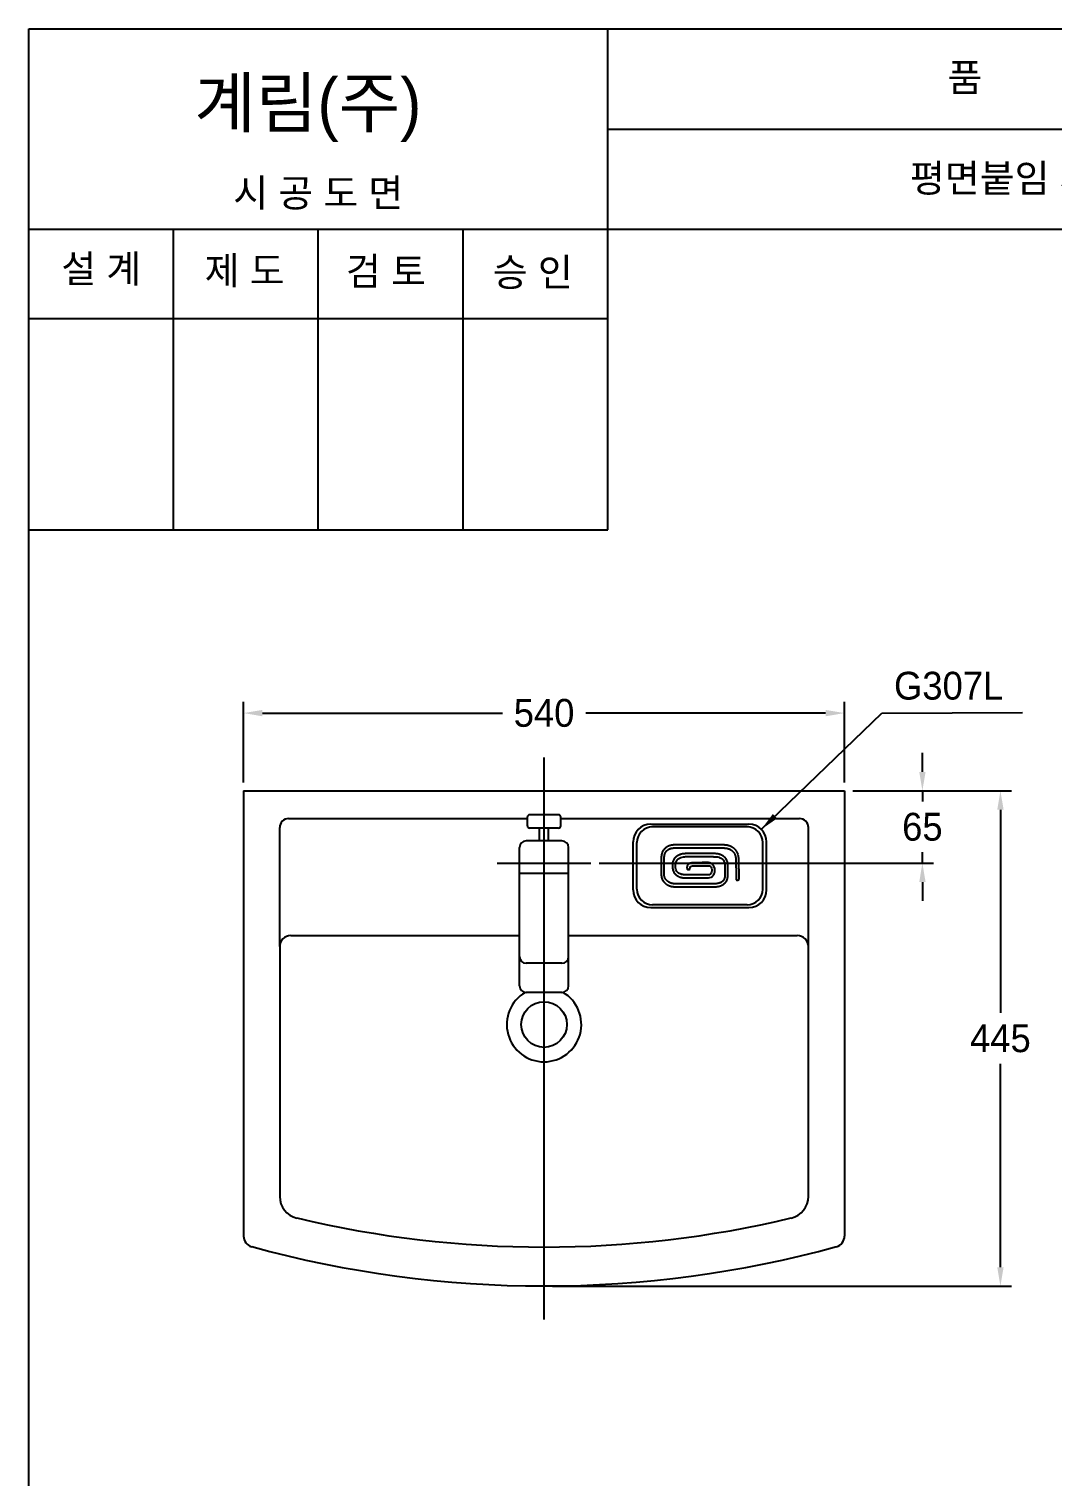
# Model space of a CAD drawing. Header units: millimetres. Extents: x 0 to 1800, y -67 to 2530.
# Drawn here: x 0 to 919, y 1230 to 2530 of the extents above; entities that cross this region are included whole.
import ezdxf
from ezdxf.enums import TextEntityAlignment as Align
from ezdxf.lldxf.tags import DXFTag

# ---------------------------------------------------------------- set-up
doc = ezdxf.new("R2010")
doc.units = ezdxf.units.MM
for name, color, linetype in [('TEXT', 7, 'Continuous'), ('내부선 및 부속', 4, 'Continuous'), ('도각라인', 255, 'Continuous'), ('외형선', 3, 'Continuous'), ('중심선', 1, 'DASHED'), ('치수선', 7, 'Continuous')]:
    doc.layers.add(name, color=color, linetype=linetype)
doc.styles.add('____', font='')
doc.styles.add('타이틀', font='H2GTRM.TTF', dxfattribs={"height": 25})
doc.styles.get('____').set_extended_font_data('굴림')
tags = doc.linetypes.add('DASHDOT', pattern=[70, 31, -13, 13, -13]).pattern_tags.tags
tags[10:11] = [DXFTag(74, 4), DXFTag(75, 0), DXFTag(340, '0'), DXFTag(46, 0.0), DXFTag(50, 0.0), DXFTag(44, 0.0), DXFTag(45, 0.0)]
tags[8:9] = [DXFTag(74, 4), DXFTag(75, 0), DXFTag(340, '0'), DXFTag(46, 0.0), DXFTag(50, 0.0), DXFTag(44, 0.0), DXFTag(45, 0.0)]
tags[6:7] = [DXFTag(74, 4), DXFTag(75, 0), DXFTag(340, '0'), DXFTag(46, 0.0), DXFTag(50, 0.0), DXFTag(44, 0.0), DXFTag(45, 0.0)]
tags[4:5] = [DXFTag(74, 4), DXFTag(75, 0), DXFTag(340, '0'), DXFTag(46, 0.0), DXFTag(50, 0.0), DXFTag(44, 0.0), DXFTag(45, 0.0)]
tags = doc.linetypes.add('DASHED', pattern=[25.72, 12.86, -12.86]).pattern_tags.tags
tags[6:7] = [DXFTag(74, 4), DXFTag(75, 0), DXFTag(340, '0'), DXFTag(46, 0.0), DXFTag(50, 0.0), DXFTag(44, 0.0), DXFTag(45, 0.0)]
tags[4:5] = [DXFTag(74, 4), DXFTag(75, 0), DXFTag(340, '0'), DXFTag(46, 0.0), DXFTag(50, 0.0), DXFTag(44, 0.0), DXFTag(45, 0.0)]
doc.dimstyles.new('MSADIM', dxfattribs={"dimtxt": 33, "dimasz": 17, "dimexe": 10, "dimexo": 7.5, "dimgap": 10, "dimtad": 0, "dimtih": 1, "dimtoh": 1, "dimdec": 0, "dimzin": 1, "dimdsep": 46, "dimtxsty": '____', "dimcen": 11.25, "dimadec": 0, "dimazin": 0, "dimtfac": 1, "dimtdec": 0, "dimtix": 1, "dimtmove": 0, "dimatfit": 3, "dimfxl": 0, "dimtolj": 1, "dimtzin": 1, "dimarcsym": 0})

# ---------------------------------------------------------------- blocks, each defined once
blk = doc.blocks.new('*D10')
at = {"layer": '치수선', "color": 0, "linetype": 'Continuous', "lineweight": -2}
for p, q in [((192.8, 1853.1), (192.8, 1925.4)), ((732.8, 1853.1), (732.8, 1925.4)), ((209.8, 1915.4), (425.4, 1915.4)), ((715.8, 1915.4), (500.2, 1915.4))]:
    blk.add_line(p, q, dxfattribs=at)
at = {"layer": '치수선', "color": 0, "linetype": 'Continuous'}
for points in [[(209.8, 1918.2), (209.8, 1912.5), (192.8, 1915.4)], [(715.8, 1918.2), (715.8, 1912.5), (732.8, 1915.4)]]:
    blk.add_solid(points, dxfattribs=at)
at = {"layer": '치수선', "color": 0, "linetype": 'Continuous', "insert": (462.8, 1915.4), "char_height": 25, "attachment_point": 5, "style": '____'}
blk.add_mtext('\\A1;540', dxfattribs=at)
blk = doc.blocks.new('*D11')
at = {"layer": '치수선', "color": 0, "linetype": 'Continuous', "lineweight": -2}
for p, q in [((802.7, 1862.6), (802.7, 1879.6)), ((740.3, 1845.6), (812.7, 1845.6)), ((802.7, 1845.6), (802.7, 1836)), ((802.7, 1780.6), (802.7, 1790.3)), ((512.3, 1780.6), (812.7, 1780.6)), ((802.7, 1763.6), (802.7, 1746.6))]:
    blk.add_line(p, q, dxfattribs=at)
at = {"layer": '치수선', "color": 0, "linetype": 'Continuous'}
for points in [[(799.9, 1862.6), (805.6, 1862.6), (802.7, 1845.6)], [(799.9, 1763.6), (805.6, 1763.6), (802.7, 1780.6)]]:
    blk.add_solid(points, dxfattribs=at)
at = {"layer": '치수선', "color": 0, "linetype": 'Continuous', "insert": (802.7, 1813.1), "char_height": 25, "attachment_point": 5, "style": '____'}
blk.add_mtext('\\A1;65', dxfattribs=at)
blk = doc.blocks.new('*D12')
at = {"layer": '치수선', "color": 0, "linetype": 'Continuous', "lineweight": -2}
for p, q in [((740.3, 1845.6), (882.8, 1845.6)), ((872.8, 1828.6), (872.8, 1646)), ((872.8, 1417.6), (872.8, 1600.3)), ((470.3, 1400.6), (882.8, 1400.6))]:
    blk.add_line(p, q, dxfattribs=at)
at = {"layer": '치수선', "color": 0, "linetype": 'Continuous'}
for points in [[(870, 1828.6), (875.7, 1828.6), (872.8, 1845.6)], [(870, 1417.6), (875.7, 1417.6), (872.8, 1400.6)]]:
    blk.add_solid(points, dxfattribs=at)
at = {"layer": '치수선', "color": 0, "linetype": 'Continuous', "insert": (872.8, 1623.1), "char_height": 25, "attachment_point": 5, "style": '____'}
blk.add_mtext('\\A1;445', dxfattribs=at)

msp = doc.modelspace()

# ---------------------------------------------------------------- linework, layer by layer
at = {"layer": '내부선 및 부속', "linetype": 'Continuous'}
for p, q in [((233.3, 1820.6), (447.8, 1820.6)), ((475.8, 1824.1), (449.8, 1824.1)), ((477.8, 1820.6), (692.3, 1820.6)), ((225.3, 1705.6), (225.3, 1812.6)), ((475.8, 1812.1), (449.8, 1812.1)), ((458.8, 1800.6), (458.8, 1812.1)), ((466.8, 1800.6), (466.8, 1812.1)), ((558.8, 1815.6), (646.8, 1815.6)), ((645.3, 1813.1), (560.3, 1813.1)), ((700.3, 1705.6), (700.3, 1812.6)), ((440.8, 1696.6), (440.8, 1794.6)), ((478.8, 1800.6), (446.8, 1800.6)), ((484.8, 1696.6), (484.8, 1794.6)), ((542.8, 1756.6), (542.8, 1799.6)), ((546.3, 1757.1), (546.3, 1799.1)), ((659.3, 1757.1), (659.3, 1799.1)), ((662.8, 1756.6), (662.8, 1799.6)), ((617.3, 1786.3), (617.8, 1786.3)), ((635.2, 1782.6), (635.3, 1769.8)), ((638, 1767.7), (637.9, 1783.6)), ((484.8, 1771.4), (440.8, 1771.4)), ((602.9, 1770), (591.2, 1770)), ((645.3, 1743.1), (560.3, 1743.1)), ((558.8, 1740.6), (646.8, 1740.6)), ((440.8, 1670.4), (440.8, 1696.6)), ((478.8, 1690.6), (446.8, 1690.6)), ((484.8, 1670.4), (484.8, 1696.6)), ((478.8, 1664.4), (446.8, 1664.4))]:
    msp.add_line(p, q, dxfattribs=at)
msp.add_circle((462.8, 1635.6), 20.5, dxfattribs=at)
for centre, radius, start, end in [((233.3, 1812.6), 8, 90, 180), ((449.8, 1822.1), 2, 90, 180), ((475.8, 1822.1), 2, 0, 90), ((692.3, 1812.6), 8, 0, 90), ((449.8, 1814.1), 2, 180, 270), ((475.8, 1814.1), 2, 270, 0), ((558.8, 1799.6), 16, 90, 180), ((560.3, 1799.1), 14, 90, 180), ((645.3, 1799.1), 14, 0, 90), ((646.8, 1799.6), 16, 0, 90), ((446.8, 1794.6), 6, 90, 180), ((478.8, 1794.6), 6, 0, 90), ((627, 1785.4), 10.6, 17.0769, 30.9202), ((629.5, 1786.1), 8.01, 16.4358, 17.0769), ((558.8, 1756.6), 16, 180, 270), ((560.3, 1757.1), 14, 180, 270), ((645.3, 1757.1), 14, 270, 0), ((646.8, 1756.6), 16, 270, 0), ((446.8, 1696.6), 6, 180, 270), ((478.8, 1696.6), 6, 270, 0), ((462.8, 1635.6), 33.5, 120.5575, 59.4425), ((446.8, 1670.4), 6, 180, 270), ((478.8, 1670.4), 6, 270, 0)]:
    msp.add_arc(centre, radius, start, end, dxfattribs=at)
for points in [[(447.8, 1814.1), (447.8, 1818.1), (447.8, 1822.1)], [(477.8, 1814.1), (477.8, 1818.1), (477.8, 1822.1)]]:
    msp.add_open_spline(points, degree=2, dxfattribs=at)
for points, weights in [([(573, 1795), (571.8, 1794.2), (570.9, 1793.2)], [1, 0.992818777446, 1]), ([(575.2, 1796.1), (574, 1795.7), (573, 1795)], [1, 0.99467182066, 1]), ([(576.6, 1796.5), (575.9, 1796.4), (575.2, 1796.1)], [1, 0.998110977932, 1]), ([(578.1, 1796.8), (577.3, 1796.7), (576.6, 1796.5)], [1, 0.998395116533, 1]), ([(578, 1794.1), (578.8, 1794.2), (579.6, 1794.2)], [1, 0.998968857806, 1]), ([(581.7, 1797), (579.9, 1797), (578.1, 1796.8)], [1, 0.998420740943, 1]), ([(579.6, 1794.2), (580.4, 1794.3), (581.1, 1794.3)], [1, 0.999827850144, 1]), ([(581.1, 1794.3), (582.8, 1794.3), (584.4, 1794.3)], [1, 0.999952614773, 1]), ([(588.8, 1797), (585.2, 1797), (581.7, 1797)], [1, 0.999958207831, 1]), ([(584.4, 1794.3), (587.5, 1794.3), (590.6, 1794.3)], [1, 0.99999877112, 1]), ([(620.9, 1797), (604.8, 1797), (588.8, 1797)], [1, 0.99999920046, 1]), ([(590.6, 1794.3), (604.6, 1794.3), (618.6, 1794.3)], [1, 0.999999992084, 1]), ([(618.6, 1794.3), (620.8, 1794.3), (623.1, 1794.3)], [1, 0.999861380085, 1]), ([(626, 1796.8), (623.4, 1797), (620.9, 1797)], [1, 0.998617125209, 1]), ([(623.1, 1794.3), (623.9, 1794.2), (624.7, 1794.2)], [1, 0.999873761553, 1]), ([(624.7, 1794.2), (625.4, 1794.1), (626.1, 1794.1)], [1, 0.999480708968, 1]), ([(627.5, 1796.6), (626.7, 1796.7), (626, 1796.8)], [1, 0.998952106107, 1]), ([(628.8, 1796.2), (628.2, 1796.4), (627.5, 1796.6)], [1, 0.998930088244, 1]), ([(631.2, 1795.2), (630.1, 1795.9), (628.8, 1796.2)], [1, 0.995204755569, 1]), ([(636.1, 1790.8), (634.3, 1793.7), (631.2, 1795.2)], [1, 0.963856085652, 1]), ([(568.1, 1786.2), (568, 1784.9), (568, 1783.7)], [1, 0.99953724537, 1]), ([(568, 1783.7), (568, 1783), (568, 1782.4)], [1, 0.999986988958, 1]), ([(568, 1782.4), (568, 1781.7), (568, 1781)], [1, 0.999999982305, 1]), ([(568.5, 1788.7), (568.2, 1787.4), (568.1, 1786.2)], [1, 0.997222775126, 1]), ([(570.9, 1793.2), (569, 1791.3), (568.5, 1788.7)], [1, 0.96395279838, 1]), ([(570.7, 1782.6), (570.7, 1783.6), (570.8, 1784.7)], [1, 0.999947992153, 1]), ([(570.7, 1781.6), (570.7, 1782.1), (570.7, 1782.6)], [1, 0.999996825121, 1]), ([(570.7, 1780.6), (570.7, 1781.1), (570.7, 1781.6)], [1, 0.999999612104, 1]), ([(570.8, 1784.9), (570.8, 1785.9), (570.9, 1787)], [1, 0.999016791116, 1]), ([(570.8, 1784.7), (570.8, 1784.8), (570.8, 1784.9)], [1, 0.999998726882, 1]), ([(570.9, 1787), (571.2, 1789.7), (573, 1791.7)], [1, 0.946192216569, 1]), ([(573, 1791.7), (574.1, 1792.7), (575.4, 1793.3)], [1, 0.986086665181, 1]), ([(575.4, 1793.3), (576.6, 1793.9), (578, 1794.1)], [1, 0.9897103426, 1]), ([(580.5, 1785.5), (580, 1785), (579.6, 1784.4)], [1, 0.995647361034, 1]), ([(581.8, 1786.6), (581.1, 1786.1), (580.5, 1785.5)], [1, 0.997050500939, 1]), ([(583.3, 1787.5), (582.5, 1787.1), (581.8, 1786.6)], [1, 0.997648453339, 1]), ([(584.1, 1787.9), (583.7, 1787.7), (583.3, 1787.5)], [1, 0.999336242675, 1]), ([(585, 1788.3), (584.6, 1788.1), (584.1, 1787.9)], [1, 0.999205300584, 1]), ([(587.3, 1788.9), (586.1, 1788.7), (585, 1788.3)], [1, 0.995652345007, 1]), ([(592.3, 1789.1), (589.8, 1789.2), (587.3, 1788.9)], [1, 0.997030963654, 1]), ([(588.2, 1786.3), (589, 1786.4), (589.8, 1786.4)], [1, 0.999254461843, 1]), ([(589.8, 1786.4), (592, 1786.5), (594.2, 1786.4)], [1, 0.999756403267, 1]), ([(616.4, 1789.1), (604.3, 1789.1), (592.3, 1789.1)], [1, 0.999999613501, 1]), ([(594.2, 1786.4), (604.3, 1786.4), (614.4, 1786.4)], [1, 0.999998508021, 1]), ([(614.4, 1786.4), (615.8, 1786.4), (617.3, 1786.3)], [1, 0.999343311414, 1]), ([(619.8, 1788.7), (618.1, 1789.1), (616.4, 1789.1)], [1, 0.995383516883, 1]), ([(620.9, 1788.4), (620.3, 1788.5), (619.8, 1788.7)], [1, 0.999064686708, 1]), ([(621.7, 1788), (621.3, 1788.2), (620.9, 1788.4)], [1, 0.99924481241, 1]), ([(623.3, 1787.2), (622.6, 1787.7), (621.7, 1788)], [1, 0.997297796885, 1]), ([(626.4, 1784.4), (625.1, 1786.1), (623.3, 1787.2)], [1, 0.978946242937, 1]), ([(626.1, 1794.1), (627.5, 1793.9), (628.8, 1793.4)], [1, 0.993426713158, 1]), ([(628.8, 1793.4), (632, 1792.3), (633.8, 1789.3)], [1, 0.941465120735, 1]), ([(633.8, 1789.3), (634.4, 1788.1), (634.7, 1786.9)], [0.99998921901, 0.989882075223, 1]), ([(634.7, 1786.9), (635, 1785.8), (635, 1784.7)], [1, 0.997924767899, 1]), ([(635, 1784.7), (635.1, 1783.7), (635.2, 1782.6)], [1, 0.999730585143, 1]), ([(637.6, 1786.1), (637.5, 1787.2), (637.1, 1788.4)], [1, 0.997080349362, 1]), ([(637.9, 1783.6), (637.8, 1784.8), (637.6, 1786.1)], [1, 0.999366491101, 1]), ([(568, 1781), (568, 1780.4), (568, 1779.8)], [1, 0.999999974389, 1]), ([(568, 1779.8), (568, 1777.8), (568, 1775.8)], [1, 0.999999822583, 1]), ([(568, 1775.8), (568, 1775.1), (568, 1774.5)], [1, 0.999999901745, 1]), ([(568, 1774.5), (568, 1773.8), (568, 1773.2)], [1, 0.999998126179, 1]), ([(568, 1773.2), (568, 1771.9), (568, 1770.6)], [1, 0.999874874018, 1]), ([(568, 1770.6), (568.1, 1769.5), (568.3, 1768.3)], [1, 0.997578903566, 1]), ([(568.3, 1768.3), (568.5, 1766.9), (569.1, 1765.7)], [1, 0.99106986634, 1]), ([(570.7, 1780.1), (570.7, 1780.3), (570.7, 1780.6)], [1, 0.99999998929, 1]), ([(570.7, 1776.8), (570.7, 1778.4), (570.7, 1780.1)], [1, 0.999999878462, 1]), ([(570.7, 1776.3), (570.7, 1776.5), (570.7, 1776.8)], [1, 0.999999991618, 1]), ([(570.7, 1775.3), (570.7, 1775.8), (570.7, 1776.3)], [1, 0.999999956694, 1]), ([(570.7, 1774.2), (570.7, 1774.8), (570.7, 1775.3)], [1, 0.999999988824, 1]), ([(570.7, 1772.2), (570.7, 1773.2), (570.7, 1774.2)], [1, 0.999999986496, 1]), ([(570.8, 1769.9), (570.7, 1771), (570.7, 1772.2)], [1, 0.99945978634, 1]), ([(571.4, 1767.2), (570.8, 1768.5), (570.8, 1769.9)], [1, 0.983208557117, 1]), ([(579.3, 1772.5), (579.3, 1772.4), (579.4, 1772.3)], [1, 0.999879402108, 1]), ([(579.4, 1772.3), (580.5, 1770.5), (582.3, 1769.4)], [1, 0.975969058916, 1]), ([(582.3, 1769.4), (583.1, 1768.9), (583.9, 1768.5)], [1, 0.996865475549, 1]), ([(583.9, 1768.5), (584.3, 1768.3), (584.7, 1768.1)], [1, 0.999286717735, 1]), ([(584.7, 1768.1), (585.3, 1768), (585.8, 1767.8)], [1, 0.998783016577, 1]), ([(586.3, 1770.5), (586, 1770.6), (585.7, 1770.7)], [1, 0.999561185017, 1]), ([(587.2, 1770.3), (586.7, 1770.4), (586.3, 1770.5)], [1, 0.999089627526, 1]), ([(588.3, 1770.2), (587.7, 1770.2), (587.2, 1770.3)], [1, 0.999141492415, 1]), ([(591.2, 1770), (589.8, 1770), (588.3, 1770.2)], [1, 0.999011932872, 1]), ([(612.3, 1770.7), (612.2, 1770.6), (612.1, 1770.6)], [1, 0.999029162339, 1]), ([(613.1, 1768), (614.9, 1769), (615.7, 1771)], [1, 0.941472833018, 1]), ([(615.7, 1771), (615.8, 1771.2), (615.9, 1771.5)], [1, 0.999464799184, 1]), ([(625.2, 1769), (625.2, 1768), (624.9, 1767.1)], [1, 0.994230404959, 1]), ([(625.2, 1771.7), (625.2, 1770.6), (625.2, 1769.6)], [1, 0.99987933645, 1]), ([(625.2, 1769.6), (625.2, 1769.3), (625.2, 1769)], [1, 0.99992738897, 1]), ([(627.5, 1766.3), (627.8, 1767.5), (627.9, 1768.7)], [1, 0.994770833289, 1]), ([(627.9, 1768.7), (628, 1770.6), (627.9, 1772.5)], [1, 0.999521262944, 1]), ([(569.1, 1765.7), (570.9, 1762.6), (574, 1760.9)], [1, 0.959776352607, 1]), ([(576.4, 1762.8), (573.1, 1764.1), (571.4, 1767.2)], [1, 0.946283058704, 1]), ([(574, 1760.9), (575.2, 1760.3), (576.5, 1759.9)], [1, 0.993183933661, 1]), ([(579.3, 1762.1), (577.8, 1762.2), (576.4, 1762.8)], [1, 0.988788291807, 1]), ([(576.5, 1759.9), (577.1, 1759.7), (577.8, 1759.6)], [1, 0.99843722349, 1]), ([(577.8, 1759.6), (578.6, 1759.5), (579.4, 1759.4)], [1, 0.998926402069, 1]), ([(580.7, 1762), (580, 1762), (579.3, 1762.1)], [1, 0.999584999401, 1]), ([(579.4, 1759.4), (582, 1759.3), (584.6, 1759.3)], [1, 0.999321374576, 1]), ([(582.3, 1762), (581.5, 1762), (580.7, 1762)], [1, 0.999937462155, 1]), ([(587, 1762), (584.6, 1762), (582.3, 1762)], [1, 0.999974729028, 1]), ([(584.6, 1759.3), (593.8, 1759.3), (602.9, 1759.3)], [1, 0.999999830034, 1]), ([(585.8, 1767.8), (587.5, 1767.4), (589.3, 1767.3)], [1, 0.994699612723, 1]), ([(602.9, 1762), (595, 1762), (587, 1762)], [1, 0.999999937601, 1]), ([(589.3, 1767.3), (589.5, 1767.3), (589.6, 1767.3)], [1, 0.999984015711, 1]), ([(589.6, 1767.3), (596.3, 1767.3), (602.9, 1767.3)], [1, 0.999997642823, 1]), ([(615.5, 1762), (609.2, 1761.9), (602.9, 1762)], [1, 0.999908409547, 1]), ([(621.4, 1763.1), (618.6, 1761.9), (615.5, 1762)], [1, 0.97771068056, 1]), ([(617.3, 1759.4), (620.3, 1759.5), (623, 1761)], [1, 0.975972489443, 1]), ([(623.7, 1764.8), (622.7, 1763.7), (621.4, 1763.1)], [1, 0.982010827857, 1]), ([(623, 1761), (624.2, 1761.6), (625.2, 1762.6)], [1, 0.993131845255, 1]), ([(624.4, 1765.8), (624.1, 1765.3), (623.7, 1764.8)], [1, 0.993232113772, 1]), ([(624.9, 1767.1), (624.7, 1766.4), (624.4, 1765.8)], [1, 0.99217021884, 1]), ([(625.2, 1762.6), (625.7, 1763), (626, 1763.4)], [1, 0.997981314546, 1]), ([(626, 1763.4), (626.4, 1763.8), (626.7, 1764.3)], [1, 0.997133763506, 1]), ([(626.7, 1764.3), (627.2, 1765.3), (627.5, 1766.3)], [1, 0.990163428704, 1])]:
    msp.add_rational_spline(points, weights, degree=2, dxfattribs=at)
for points, knots in [([(579.6, 1784.4), (579.4, 1784.1), (579, 1783.3), (578.4, 1781.7), (578.2, 1779.4), (578.2, 1777.1), (578.4, 1774.7), (578.8, 1773.3), (579.3, 1772.5)], [0, 0, 0, 0, 0.104371, 0.202774, 0.419026, 0.646043, 0.773947, 1, 1, 1, 1]), ([(585.7, 1770.7), (584.7, 1771), (583.1, 1771.9), (581.3, 1773.9), (580.9, 1776.7), (581, 1778.9), (581, 1781.1), (581.7, 1782.9), (584.1, 1785.1), (586.5, 1786.1), (588.2, 1786.3)], [0, 0, 0, 0, 0.138499, 0.25656, 0.356288, 0.506765, 0.56327, 0.656888, 0.763487, 1, 1, 1, 1]), ([(617.8, 1786.3), (618.5, 1786.2), (619.9, 1785.9), (622.3, 1784.9), (624.7, 1782.7), (625.2, 1779.8), (625.2, 1776.2), (625.2, 1773.7), (625.2, 1771.7)], [0, 0, 0, 0, 0.110959, 0.223108, 0.423896, 0.598975, 0.674343, 1, 1, 1, 1]), ([(627.9, 1772.5), (627.9, 1774.5), (628, 1776.5), (627.9, 1780.6), (627.5, 1782.7), (626.4, 1784.4)], [0, 0, 0, 0, 0.5, 0.5, 1, 1, 1, 1]), ([(615.9, 1771.5), (616.5, 1773.3), (616.4, 1776.4), (614.3, 1779.7), (611.8, 1781), (609.2, 1781.1), (604.8, 1781), (600.3, 1781), (595.6, 1780.9), (592.9, 1780.3), (591.4, 1778.6), (591.2, 1777), (591.1, 1775.8), (591.6, 1774.9), (592.7, 1774.7), (593.5, 1774.9), (594, 1775.9), (593.9, 1776.7), (594.6, 1777.8), (596.5, 1778.2), (601.6, 1778.3), (606.8, 1778.3), (611.6, 1778.3), (613.1, 1776.9), (613.7, 1774.8), (613.5, 1772.6), (612.8, 1771.2), (612.3, 1770.7)], [0, 0, 0, 0, 0.087843, 0.131389, 0.171922, 0.212543, 0.247034, 0.369044, 0.415974, 0.458199, 0.492253, 0.511762, 0.532059, 0.544276, 0.556675, 0.576753, 0.582874, 0.600984, 0.612631, 0.638529, 0.6839, 0.846407, 0.871426, 0.899487, 0.930935, 0.968943, 1, 1, 1, 1]), ([(612.1, 1770.6), (611.5, 1770.1), (610.7, 1770), (609.1, 1770), (608.3, 1770), (606, 1770), (604.5, 1770), (602.9, 1770)], [0, 0, 0, 0, 0.25, 0.25, 0.5, 0.5, 1, 1, 1, 1]), ([(635.3, 1769.8), (635.4, 1768.6), (635.2, 1767.3), (635.4, 1765.8), (636.1, 1765), (637.6, 1765.1), (638.2, 1766.5), (638, 1767.2), (638, 1767.7)], [0, 0, 0, 0, 0.392807, 0.452711, 0.512513, 0.751502, 0.84744, 1, 1, 1, 1]), ([(602.9, 1767.3), (604.6, 1767.3), (606.3, 1767.3), (609.7, 1767.3), (611.5, 1767.2), (613.1, 1768)], [0, 0, 0, 0, 0.5, 0.5, 1, 1, 1, 1]), ([(602.9, 1759.3), (605.3, 1759.3), (607.7, 1759.3), (612.5, 1759.3), (614.9, 1759.2), (617.3, 1759.4)], [0, 0, 0, 0, 0.5, 0.5, 1, 1, 1, 1])]:
    msp.add_open_spline(points, degree=3, knots=knots, dxfattribs=at)
at = {"layer": '도각라인', "color": 7}
for p, q in [((0, 0), (0, 2530)), ((0, 2530), (1800, 2530)), ((520, 2080), (520, 2530)), ((520, 2440), (1800, 2440)), ((0, 2350), (1800, 2350)), ((130, 2080), (130, 2350)), ((260, 2080), (260, 2350)), ((390, 2080), (390, 2350)), ((0, 2270), (520, 2270)), ((0, 2080), (520, 2080))]:
    msp.add_line(p, q, dxfattribs=at)
at = {"layer": '외형선', "linetype": 'Continuous'}
for p, q in [((192.8, 1845.6), (732.8, 1845.6)), ((192.8, 1845.6), (192.8, 1445.6)), ((732.8, 1845.6), (732.8, 1445.6)), ((225.3, 1705.6), (225.3, 1481.2)), ((235.3, 1715.6), (440.8, 1715.6)), ((484.8, 1715.6), (690.3, 1715.6)), ((700.3, 1481.2), (700.3, 1705.6))]:
    msp.add_line(p, q, dxfattribs=at)
for centre, radius, start, end in [((235.3, 1705.6), 10, 90, 180), ((690.3, 1705.6), 10, 0, 90), ((245.3, 1481.2), 20, 180, 256.5956), ((680.3, 1481.2), 20, 283.4044, 0), ((462.8, 2393.9), 958.2, 256.5956, 283.4044), ((202.8, 1445.6), 10, 180, 254.6664), ((722.8, 1445.6), 10, 285.3336, 0), ((462.8, 2393.9), 993.2, 254.6664, 285.3336)]:
    msp.add_arc(centre, radius, start, end, dxfattribs=at)
at = {"layer": '중심선', "linetype": 'DASHDOT'}
for p, q in [((462.8, 1370.6), (462.8, 1875.6)), ((420.8, 1780.6), (504.8, 1780.6))]:
    msp.add_line(p, q, dxfattribs=at)

# ---------------------------------------------------------------- texts
at = {"layer": 'TEXT', "style": '타이틀'}
for s, p in [('품             명', (915.7, 2486.4)), ('평면붙임 세면기', (905.8, 2396)), ('시 공 도 면', (259.9, 2382.7)), ('설 계', (65, 2314.6)), ('제 도', (193.8, 2312.9)), ('검 토', (320.8, 2312.3)), ('승 인', (452.7, 2311.4))]:
    msp.add_text(s, height=25, dxfattribs=at).set_placement(p, align=Align.MIDDLE_CENTER)
msp.add_text('계림(주)', height=44, dxfattribs=at).set_placement((148.7, 2441.8))
at = {"layer": 'TEXT', "insert": (777.2, 1952.5), "char_height": 25, "width": 380.447, "attachment_point": 1, "line_spacing_factor": 0.963855, "style": '타이틀'}
msp.add_mtext('\\A1;G307L', dxfattribs=at)

# ---------------------------------------------------------------- dimensions: what is measured, and where the dimension line sits
at = {"layer": '치수선', "linetype": 'Continuous'}
dim = msp.add_linear_dim(base=(732.8, 1915.4), p1=(192.8, 1845.6), p2=(732.8, 1845.6), dimstyle='MSADIM', override={"dimtxt": 25}, dxfattribs=at)
dim.commit()
dim.dimension.update_dxf_attribs({"geometry": '*D10', "text_midpoint": (462.8, 1915.4), "dimtype": 160})
for base, p1, p2, picture, middle in [((802.7, 1845.6), (504.8, 1780.6), (732.8, 1845.6), '*D11', (802.7, 1813.1)), ((872.8, 1400.6), (732.8, 1845.6), (462.8, 1400.6), '*D12', (872.8, 1623.1))]:
    dim = msp.add_linear_dim(base=base, p1=p1, p2=p2, angle=90, dimstyle='MSADIM', override={"dimtxt": 25}, dxfattribs=at)
    dim.commit()
    dim.dimension.update_dxf_attribs({"geometry": picture, "text_midpoint": middle, "dimtype": 160})

# ---------------------------------------------------------------- leaders
msp.add_leader([(658.1, 1811), (766.2, 1915.4), (892.6, 1916)], dimstyle='MSADIM', override={"dimtxt": 25}, dxfattribs=at)

doc.saveas('drawing.dxf')
